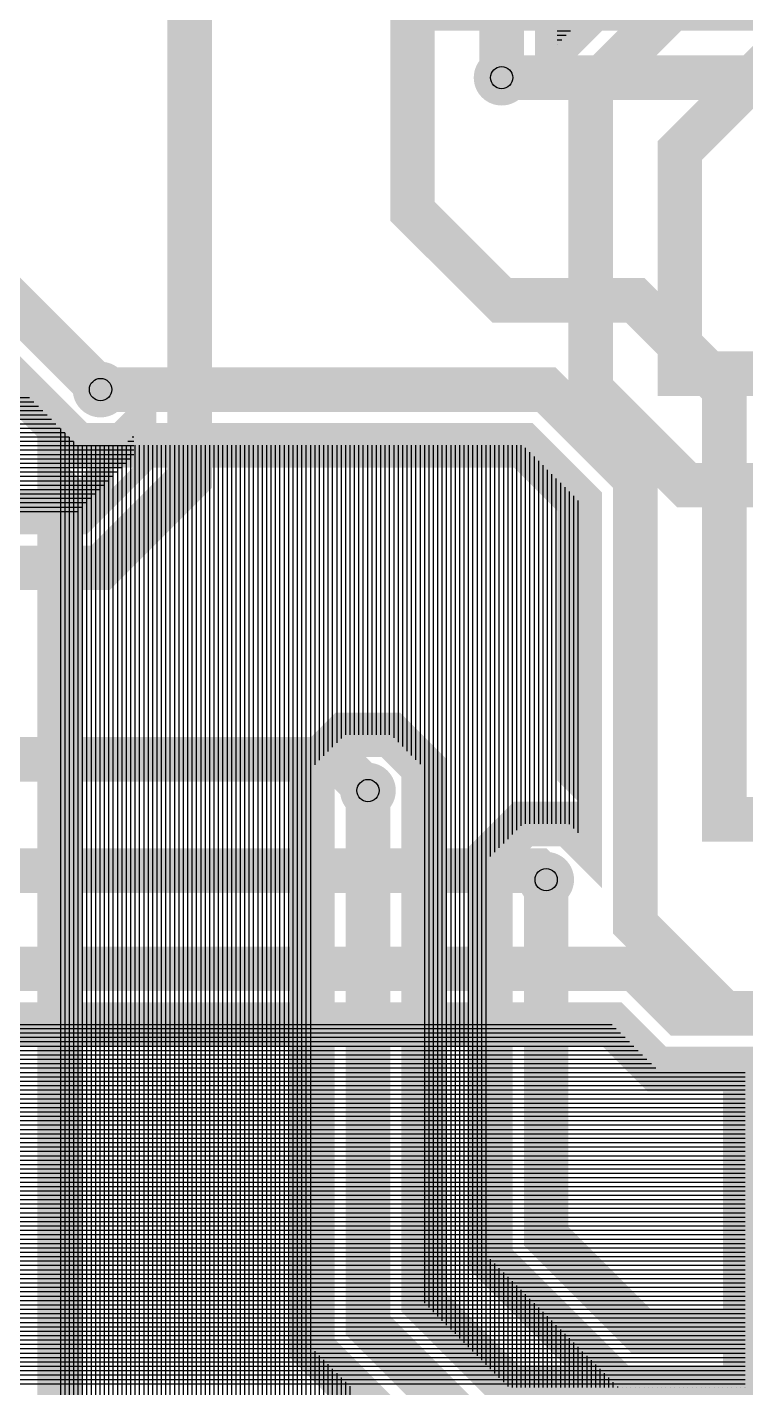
# Model space of a CAD drawing. Header units: centimetres. Extents: x -8.5 to 3.6, y -5.7 to 3.3.
# Drawn here: x -5.247 to -3.609, y -3.8 to -0.698 of the extents above; entities that cross this region are included whole.
import ezdxf

# ---------------------------------------------------------------- set-up
doc = ezdxf.new("R2010")
doc.units = ezdxf.units.CM
doc.layers.get('0').update_dxf_attribs({"linetype": 'CONTINUOUS'})

# ---------------------------------------------------------------- blocks, each defined once
blk = doc.blocks.new('EPAD')
at = {"const_width": 0.5}
blk.add_lwpolyline([(-0.25, 0, 1), (0.25, 0, 1)], format="xyb", close=True, dxfattribs=at)

msp = doc.modelspace()

# ---------------------------------------------------------------- linework, layer by layer
at = {"const_width": 0.1016}
for points in [[(-7.2136, -1.9304), (-5.08, -1.9304), (-4.8768, -1.7272), (-4.8768, 0), (-5.08, 0.2032), (-7.8232, 0.2032), (-8.0264, 0.4064), (-8.0264, 2.1336), (-8.3312, 2.4384), (-8.3312, 2.818332), (-5.173332, 2.818332), (-4.677, 2.322)], [(-6.5024, 2.54), (-7.893587, 2.54), (-7.893587, 0.6096), (-7.690387, 0.4064), (-4.3688, 0.4064), (-4.1656, 0.2032), (-4.1656, -0.8128)], [(-2.354, 1.2), (-2.6416, 1.2), (-2.8956, 0.946), (-2.8956, -0.6551), (-4.3688, -0.6551), (-4.3688, -1.1176), (-4.1656, -1.3208), (-3.8608, -1.3208), (-3.6576, -1.524), (-3.6576, -2.504), (-3.407, -2.504)], [(1.1, 1.2), (0.8128, 1.2), (0.4256, 0.8128), (-2.9464, 0.8128), (-3.1894, 0.5698), (-3.1894, -0.6364), (-3.7592, -0.6364), (-3.9624, -0.8396), (-3.9624, -1.524), (-3.7444, -1.742), (-3.407, -1.742)], [(2.3, 1.2), (2.3, 0.9144), (2.06905, 0.68345), (-2.8448, 0.68345), (-3.048, 0.48025), (-3.048, -0.7754), (-3.556, -0.7754), (-3.7592, -0.9786), (-3.7592, -1.488), (-3.407, -1.488)], [(-3.811803, -0.509401), (-4.038601, -0.736199), (-4.038602, 0.255804)], [(-7.8232, -0.2032), (-6.4008, -0.2032), (-5.08, -1.524)], [(-6.453403, -0.330199), (-5.206999, -1.576603), (-5.206999, -1.576605), (-5.132605, -1.650999), (-5.027395, -1.650999), (-5.003799, -1.627403), (-5.003799, -1.674597), (-5.132603, -1.803401), (-7.266205, -1.803401), (-7.282801, -1.819997), (-7.282801, -0.690601), (-7.689199, -0.690601), (-7.689199, -2.717801), (-7.875803, -2.717801), (-8.029801, -2.871799), (-8.029801, -2.605601), (-8.40094, -2.605601), (-8.40094, -2.402399), (-8.029801, -2.402399), (-8.029801, -0.319601)], [(-4.1656, -0.8128), (-2.8448, -0.8128), (-2.6948, -0.6628), (-1.6256, -0.6628), (-1.6256, -2.8448), (-2.032, -2.8448), (-2.2352, -3.048), (-2.2352, -3.805), (-1.886, -3.805)], [(-5.173001, -4.903711), (-5.173002, -1.610602), (-5.132605, -1.650999), (-5.027395, -1.650999), (-4.116604, -1.650998), (-3.987798, -1.779804), (-3.987798, -2.538198), (-4.011395, -2.514601), (-4.116605, -2.514601), (-4.190999, -2.588995), (-4.190999, -3.507003), (-3.898603, -3.799399), (-3.610199, -3.799399), (-3.610199, -3.799401), (-4.148997, -3.799401), (-4.343401, -3.604997), (-4.343401, -2.385795), (-4.417795, -2.311401), (-4.523005, -2.311401), (-4.597399, -2.385795), (-4.597399, -3.710203), (-4.254203, -4.053399)], [(-5.08, -1.524), (-4.064, -1.524), (-3.8608, -1.7272), (-3.8608, -2.7432), (-3.6576, -2.9464), (-3.1496, -2.9464), (-3.1496, -3.6576), (-2.9464, -3.8608), (-2.9464, -4.9784), (-1.6256, -4.9784), (-1.6256, -3.551), (-1.886, -3.551)], [(-4.4704, -2.4384), (-4.5418, -2.367), (-7.486, -2.367)], [(-4.4704, -2.4384), (-4.4704, -3.6576), (-4.2016, -3.9264), (-3.407, -3.9264)], [(-2.66, -2.535), (-2.9464, -2.535), (-3.1496, -2.7382), (-3.1496, -2.9464), (-3.7592, -2.9464), (-3.8608, -2.8448), (-5.7912, -2.8448)], [(-4.064, -2.6416), (-4.0846, -2.621), (-7.486, -2.621)], [(-4.064, -2.6416), (-4.064, -3.4544), (-3.846, -3.6724), (-3.407, -3.6724)], [(-3.849001, -3.036201), (-3.811803, -3.073399), (-3.610199, -3.073399), (-3.610199, -5.57094), (-8.036297, -5.57094), (-7.892661, -5.427304), (-7.892661, -5.172696), (-8.072696, -4.992661), (-8.327304, -4.992661), (-8.40094, -5.066297), (-8.40094, -4.688399), (-8.029801, -4.688399), (-8.029801, -3.900999), (-7.973797, -3.900999), (-7.899401, -3.826603), (-7.899401, -3.100603), (-7.770597, -2.971799), (-7.689199, -2.971799), (-7.689199, -4.973399), (-7.282801, -4.973399), (-7.282801, -2.971799), (-3.913403, -2.971799), (-3.849001, -3.036201)]]:
    msp.add_lwpolyline(points, dxfattribs=at)
for points in [[(-4.038601, -0.706199), (-4.008601, -0.706199)], [(-4.038601, -0.716199), (-4.018601, -0.716199)], [(-4.038601, -0.726199), (-4.028601, -0.726199)], [(-4.038601, -0.736199), (-4.038601, -0.736199)], [(-7.282801, -1.541799), (-5.241803, -1.541799)], [(-7.282801, -1.551799), (-5.231803, -1.551799)], [(-5.553018, -1.561799), (-5.221803, -1.561799)], [(-5.543018, -1.571799), (-5.211803, -1.571799)], [(-5.533018, -1.581799), (-5.201805, -1.581799)], [(-5.523018, -1.591799), (-5.191805, -1.591799)], [(-5.51815, -1.601799), (-5.181805, -1.601799)], [(-5.51815, -1.611799), (-5.171805, -1.611799)], [(-5.17094, -4.905772), (-5.17094, -1.612664)], [(-5.51815, -1.621799), (-5.161805, -1.621799)], [(-5.51815, -1.631799), (-5.151805, -1.631799)], [(-5.51815, -1.641799), (-5.141805, -1.641799)], [(-5.16094, -4.915772), (-5.16094, -1.622664)], [(-5.15094, -4.925772), (-5.15094, -1.632664)], [(-5.14094, -4.935772), (-5.14094, -1.642664)], [(-5.018195, -1.641799), (-5.003799, -1.641799)], [(-5.008195, -1.631799), (-5.003799, -1.631799)], [(-5.535416, -1.671799), (-5.003799, -1.671799)], [(-5.525416, -1.661799), (-5.003799, -1.661799)], [(-5.51815, -1.651799), (-5.003799, -1.651799)], [(-5.13094, -4.945772), (-5.13094, -1.650999)], [(-5.12094, -4.955772), (-5.12094, -1.650999)], [(-5.11094, -4.965772), (-5.11094, -1.650999)], [(-5.10094, -4.975772), (-5.10094, -1.650999)], [(-5.09094, -4.985772), (-5.09094, -1.650999)], [(-5.08094, -4.995772), (-5.08094, -1.650999)], [(-5.07094, -5.57094), (-5.07094, -1.650999)], [(-5.06094, -5.57094), (-5.06094, -1.650999)], [(-5.05094, -5.57094), (-5.05094, -1.650999)], [(-5.04094, -5.57094), (-5.04094, -1.650999)], [(-5.03094, -5.57094), (-5.03094, -1.650999)], [(-5.02094, -5.57094), (-5.02094, -1.650998)], [(-5.01094, -4.995652), (-5.01094, -1.650998)], [(-5.00094, -4.985652), (-5.00094, -1.650998)], [(-4.99094, -4.975652), (-4.99094, -1.650998)], [(-4.98094, -4.965652), (-4.98094, -1.650998)], [(-4.97094, -4.955652), (-4.97094, -1.650998)], [(-4.96094, -4.945652), (-4.96094, -1.650998)], [(-4.95094, -4.935652), (-4.95094, -1.650998)], [(-4.94094, -4.925652), (-4.94094, -1.650998)], [(-4.93094, -4.915652), (-4.93094, -1.650998)], [(-4.92094, -4.905652), (-4.92094, -1.650998)], [(-4.91094, -4.895652), (-4.91094, -1.650998)], [(-4.90094, -4.885652), (-4.90094, -1.650998)], [(-4.89094, -4.875652), (-4.89094, -1.650998)], [(-4.88094, -4.871401), (-4.88094, -1.650998)], [(-4.87094, -4.871401), (-4.87094, -1.650998)], [(-4.86094, -4.871401), (-4.86094, -1.650998)], [(-4.85094, -4.871401), (-4.85094, -1.650998)], [(-4.84094, -4.871401), (-4.84094, -1.650998)], [(-4.83094, -4.871401), (-4.83094, -1.650998)], [(-4.82094, -4.871401), (-4.82094, -1.650998)], [(-4.81094, -4.871401), (-4.81094, -1.650998)], [(-4.80094, -4.871401), (-4.80094, -1.650998)], [(-4.79094, -4.871401), (-4.79094, -1.650998)], [(-4.78094, -4.871401), (-4.78094, -1.650998)], [(-4.77094, -4.871401), (-4.77094, -1.650998)], [(-4.76094, -4.871401), (-4.76094, -1.650998)], [(-4.75094, -4.871401), (-4.75094, -1.650998)], [(-4.74094, -4.871401), (-4.74094, -1.650998)], [(-4.73094, -4.871401), (-4.73094, -1.650998)], [(-4.72094, -4.871401), (-4.72094, -1.650998)], [(-4.71094, -4.871401), (-4.71094, -1.650998)], [(-4.70094, -4.871401), (-4.70094, -1.650998)], [(-4.69094, -4.877772), (-4.69094, -1.650998)], [(-4.68094, -4.887772), (-4.68094, -1.650998)], [(-4.67094, -4.897772), (-4.67094, -1.650998)], [(-4.66094, -4.907772), (-4.66094, -1.650998)], [(-4.65094, -4.917772), (-4.65094, -1.650998)], [(-4.64094, -4.927772), (-4.64094, -1.650998)], [(-4.63094, -4.937772), (-4.63094, -1.650998)], [(-4.62094, -4.947772), (-4.62094, -1.650998)], [(-4.61094, -4.957772), (-4.61094, -1.650998)], [(-4.60094, -4.967772), (-4.60094, -1.650998)], [(-4.59094, -2.379336), (-4.59094, -1.650998)], [(-4.58094, -2.369336), (-4.58094, -1.650998)], [(-4.57094, -2.359336), (-4.57094, -1.650998)], [(-4.56094, -2.349336), (-4.56094, -1.650998)], [(-4.55094, -2.339336), (-4.55094, -1.650998)], [(-4.54094, -2.329336), (-4.54094, -1.650998)], [(-4.53094, -2.319336), (-4.53094, -1.650998)], [(-4.52094, -2.311401), (-4.52094, -1.650998)], [(-4.51094, -2.311401), (-4.51094, -1.650998)], [(-4.50094, -2.311401), (-4.50094, -1.650998)], [(-4.49094, -2.311401), (-4.49094, -1.650998)], [(-4.48094, -2.311401), (-4.48094, -1.650998)], [(-4.47094, -2.311401), (-4.47094, -1.650998)], [(-4.46094, -2.311401), (-4.46094, -1.650998)], [(-4.45094, -2.311401), (-4.45094, -1.650998)], [(-4.44094, -2.311401), (-4.44094, -1.650998)], [(-4.43094, -2.311401), (-4.43094, -1.650998)], [(-4.42094, -2.311401), (-4.42094, -1.650998)], [(-4.41094, -2.318256), (-4.41094, -1.650998)], [(-4.40094, -2.328256), (-4.40094, -1.650998)], [(-4.39094, -2.338256), (-4.39094, -1.650998)], [(-4.38094, -2.348256), (-4.38094, -1.650998)], [(-4.37094, -2.358256), (-4.37094, -1.650998)], [(-4.36094, -2.368256), (-4.36094, -1.650998)], [(-4.35094, -2.378256), (-4.35094, -1.650998)], [(-4.34094, -3.607458), (-4.34094, -1.650998)], [(-4.33094, -3.617458), (-4.33094, -1.650998)], [(-4.32094, -3.627458), (-4.32094, -1.650998)], [(-4.31094, -3.637458), (-4.31094, -1.650998)], [(-4.30094, -3.647458), (-4.30094, -1.650998)], [(-4.29094, -3.657458), (-4.29094, -1.650998)], [(-4.28094, -3.667458), (-4.28094, -1.650998)], [(-4.27094, -3.677458), (-4.27094, -1.650998)], [(-4.26094, -3.687458), (-4.26094, -1.650998)], [(-4.25094, -3.697458), (-4.25094, -1.650998)], [(-4.24094, -3.707458), (-4.24094, -1.650998)], [(-4.23094, -3.717458), (-4.23094, -1.650998)], [(-4.22094, -3.727458), (-4.22094, -1.650998)], [(-4.21094, -3.737458), (-4.21094, -1.650998)], [(-4.20094, -3.747458), (-4.20094, -1.650998)], [(-4.19094, -2.588936), (-4.19094, -1.650998)], [(-4.18094, -2.578936), (-4.18094, -1.650998)], [(-4.17094, -2.568936), (-4.17094, -1.650998)], [(-4.16094, -2.558936), (-4.16094, -1.650998)], [(-4.15094, -2.548936), (-4.15094, -1.650998)], [(-4.14094, -2.538936), (-4.14094, -1.650998)], [(-4.13094, -2.528936), (-4.13094, -1.650998)], [(-4.12094, -2.518936), (-4.12094, -1.650998)], [(-4.11094, -2.514601), (-4.11094, -1.656662)], [(-4.10094, -2.514601), (-4.10094, -1.666662)], [(-7.282801, -1.701799), (-5.031001, -1.701799)], [(-5.555416, -1.691799), (-5.021001, -1.691799)], [(-5.545416, -1.681799), (-5.011001, -1.681799)], [(-4.09094, -2.514601), (-4.09094, -1.676662)], [(-4.08094, -2.514601), (-4.08094, -1.686662)], [(-4.07094, -2.514601), (-4.07094, -1.696662)], [(-7.282801, -1.711799), (-5.041001, -1.711799)], [(-7.282801, -1.721799), (-5.051001, -1.721799)], [(-7.282801, -1.731799), (-5.061001, -1.731799)], [(-4.06094, -2.514601), (-4.06094, -1.706662)], [(-4.05094, -2.514601), (-4.05094, -1.716662)], [(-4.04094, -2.514601), (-4.04094, -1.726662)], [(-4.03094, -2.514601), (-4.03094, -1.736662)], [(-7.282801, -1.741799), (-5.071001, -1.741799)], [(-7.282801, -1.751799), (-5.081001, -1.751799)], [(-7.282801, -1.761799), (-5.091001, -1.761799)], [(-4.02094, -2.514601), (-4.02094, -1.746662)], [(-4.01094, -2.515056), (-4.01094, -1.756662)], [(-4.00094, -2.525056), (-4.00094, -1.766662)], [(-7.282801, -1.771799), (-5.101001, -1.771799)], [(-7.282801, -1.781799), (-5.111001, -1.781799)], [(-7.282801, -1.791799), (-5.121001, -1.791799)], [(-3.99094, -2.535056), (-3.99094, -1.776662)], [(-7.282801, -1.801799), (-5.131001, -1.801799)], [(-7.282801, -2.971799), (-3.913403, -2.971799)], [(-7.282801, -2.98094), (-3.904262, -2.98094)], [(-7.282801, -2.99094), (-3.894262, -2.99094)], [(-7.282801, -3.00094), (-3.884262, -3.00094)], [(-7.282801, -3.01094), (-3.874262, -3.01094)], [(-7.282801, -3.02094), (-3.864262, -3.02094)], [(-7.282801, -3.03094), (-3.854262, -3.03094)], [(-7.282801, -3.04094), (-3.844262, -3.04094)], [(-7.282801, -3.05094), (-3.834262, -3.05094)], [(-7.282801, -3.06094), (-3.824262, -3.06094)], [(-7.282801, -3.07094), (-3.814262, -3.07094)], [(-7.282801, -3.08094), (-3.610199, -3.08094)], [(-7.282801, -3.09094), (-3.610199, -3.09094)], [(-7.282801, -3.10094), (-3.610199, -3.10094)], [(-7.282801, -3.11094), (-3.610199, -3.11094)], [(-7.282801, -3.12094), (-3.610199, -3.12094)], [(-7.282801, -3.13094), (-3.610199, -3.13094)], [(-7.282801, -3.14094), (-3.610199, -3.14094)], [(-7.282801, -3.15094), (-3.610199, -3.15094)], [(-7.282801, -3.16094), (-3.610199, -3.16094)], [(-7.282801, -3.17094), (-3.610199, -3.17094)], [(-7.282801, -3.18094), (-3.610199, -3.18094)], [(-7.282801, -3.19094), (-3.610199, -3.19094)], [(-7.282801, -3.20094), (-3.610199, -3.20094)], [(-7.282801, -3.21094), (-3.610199, -3.21094)], [(-7.282801, -3.22094), (-3.610199, -3.22094)], [(-7.282801, -3.23094), (-3.610199, -3.23094)], [(-7.282801, -3.24094), (-3.610199, -3.24094)], [(-7.282801, -3.25094), (-3.610199, -3.25094)], [(-7.282801, -3.26094), (-3.610199, -3.26094)], [(-7.282801, -3.27094), (-3.610199, -3.27094)], [(-7.282801, -3.28094), (-3.610199, -3.28094)], [(-7.282801, -3.29094), (-3.610199, -3.29094)], [(-7.282801, -3.30094), (-3.610199, -3.30094)], [(-7.282801, -3.31094), (-3.610199, -3.31094)], [(-7.282801, -3.32094), (-3.610199, -3.32094)], [(-7.282801, -3.33094), (-3.610199, -3.33094)], [(-7.282801, -3.34094), (-3.610199, -3.34094)], [(-7.282801, -3.35094), (-3.610199, -3.35094)], [(-7.282801, -3.36094), (-3.610199, -3.36094)], [(-7.282801, -3.37094), (-3.610199, -3.37094)], [(-7.282801, -3.38094), (-3.610199, -3.38094)], [(-7.282801, -3.39094), (-3.610199, -3.39094)], [(-7.282801, -3.40094), (-3.610199, -3.40094)], [(-7.282801, -3.41094), (-3.610199, -3.41094)], [(-7.282801, -3.42094), (-3.610199, -3.42094)], [(-7.282801, -3.43094), (-3.610199, -3.43094)], [(-7.282801, -3.44094), (-3.610199, -3.44094)], [(-7.282801, -3.45094), (-3.610199, -3.45094)], [(-7.282801, -3.46094), (-3.610199, -3.46094)], [(-7.282801, -3.47094), (-3.610199, -3.47094)], [(-7.282801, -3.48094), (-3.610199, -3.48094)], [(-7.282801, -3.49094), (-3.610199, -3.49094)], [(-7.282801, -3.50094), (-3.610199, -3.50094)], [(-7.282801, -3.51094), (-3.610199, -3.51094)], [(-7.282801, -3.52094), (-3.610199, -3.52094)], [(-7.282801, -3.53094), (-3.610199, -3.53094)], [(-4.19094, -3.757458), (-4.19094, -3.507062)], [(-4.18094, -3.767458), (-4.18094, -3.517062)], [(-4.17094, -3.777458), (-4.17094, -3.527062)], [(-7.282801, -3.54094), (-3.610199, -3.54094)], [(-7.282801, -3.55094), (-3.610199, -3.55094)], [(-7.282801, -3.56094), (-3.610199, -3.56094)], [(-4.16094, -3.787458), (-4.16094, -3.537062)], [(-4.15094, -3.797458), (-4.15094, -3.547062)], [(-4.14094, -3.799401), (-4.14094, -3.557062)], [(-4.13094, -3.799401), (-4.13094, -3.567062)], [(-7.282801, -3.57094), (-3.610199, -3.57094)], [(-7.282801, -3.58094), (-3.610199, -3.58094)], [(-7.282801, -3.59094), (-3.610199, -3.59094)], [(-4.12094, -3.799401), (-4.12094, -3.577062)], [(-4.11094, -3.799401), (-4.11094, -3.587062)], [(-4.10094, -3.799401), (-4.10094, -3.597062)], [(-7.282801, -3.60094), (-3.610199, -3.60094)], [(-7.282801, -3.61094), (-3.610199, -3.61094)], [(-7.282801, -3.62094), (-3.610199, -3.62094)], [(-4.09094, -3.799401), (-4.09094, -3.607062)], [(-4.08094, -3.799401), (-4.08094, -3.617062)], [(-4.07094, -3.799401), (-4.07094, -3.627062)], [(-7.282801, -3.63094), (-3.610199, -3.63094)], [(-7.282801, -3.64094), (-3.610199, -3.64094)], [(-7.282801, -3.65094), (-3.610199, -3.65094)], [(-4.06094, -3.799401), (-4.06094, -3.637062)], [(-4.05094, -3.799401), (-4.05094, -3.647062)], [(-4.04094, -3.799401), (-4.04094, -3.657062)], [(-7.282801, -3.66094), (-3.610199, -3.66094)], [(-7.282801, -3.67094), (-3.610199, -3.67094)], [(-7.282801, -3.68094), (-3.610199, -3.68094)], [(-7.282801, -3.69094), (-3.610199, -3.69094)], [(-4.03094, -3.799401), (-4.03094, -3.667062)], [(-4.02094, -3.799401), (-4.02094, -3.677062)], [(-4.01094, -3.799401), (-4.01094, -3.687062)], [(-7.282801, -3.70094), (-3.610199, -3.70094)], [(-7.282801, -3.71094), (-3.610199, -3.71094)], [(-7.282801, -3.72094), (-3.610199, -3.72094)], [(-4.59094, -4.977772), (-4.59094, -3.716662)], [(-4.00094, -3.799401), (-4.00094, -3.697062)], [(-3.99094, -3.799401), (-3.99094, -3.707062)], [(-3.98094, -3.799401), (-3.98094, -3.717062)], [(-7.282801, -3.73094), (-3.610199, -3.73094)], [(-7.282801, -3.74094), (-3.610199, -3.74094)], [(-7.282801, -3.75094), (-3.610199, -3.75094)], [(-4.58094, -4.987772), (-4.58094, -3.726662)], [(-4.57094, -4.997772), (-4.57094, -3.736662)], [(-4.56094, -5.57094), (-4.56094, -3.746662)], [(-3.97094, -3.799401), (-3.97094, -3.727062)], [(-3.96094, -3.799401), (-3.96094, -3.737062)], [(-3.95094, -3.799401), (-3.95094, -3.747062)], [(-7.282801, -3.76094), (-3.610199, -3.76094)], [(-7.282801, -3.77094), (-3.610199, -3.77094)], [(-7.282801, -3.78094), (-3.610199, -3.78094)], [(-4.55094, -5.57094), (-4.55094, -3.756662)], [(-4.54094, -5.57094), (-4.54094, -3.766662)], [(-4.53094, -5.57094), (-4.53094, -3.776662)], [(-3.94094, -3.799401), (-3.94094, -3.757062)], [(-3.93094, -3.799401), (-3.93094, -3.767062)], [(-3.92094, -3.799401), (-3.92094, -3.777062)], [(-7.282801, -3.79094), (-3.610199, -3.79094)], [(-4.52094, -5.57094), (-4.52094, -3.786662)], [(-4.51094, -5.57094), (-4.51094, -3.796662)], [(-3.91094, -3.799401), (-3.91094, -3.787062)], [(-3.90094, -3.799401), (-3.90094, -3.797062)], [(-3.89094, -3.799401), (-3.89094, -3.799399)], [(-3.88094, -3.799401), (-3.88094, -3.799399)], [(-3.87094, -3.799401), (-3.87094, -3.799399)], [(-3.86094, -3.799401), (-3.86094, -3.799399)], [(-3.85094, -3.799401), (-3.85094, -3.799399)], [(-3.84094, -3.799401), (-3.84094, -3.799399)], [(-3.83094, -3.799401), (-3.83094, -3.799399)], [(-3.82094, -3.799401), (-3.82094, -3.799399)], [(-3.81094, -3.799401), (-3.81094, -3.799399)], [(-3.80094, -3.799401), (-3.80094, -3.799399)], [(-3.79094, -3.799401), (-3.79094, -3.799399)], [(-3.78094, -3.799401), (-3.78094, -3.799399)], [(-3.77094, -3.799401), (-3.77094, -3.799399)], [(-3.76094, -3.799401), (-3.76094, -3.799399)], [(-3.75094, -3.799401), (-3.75094, -3.799399)], [(-3.74094, -3.799401), (-3.74094, -3.799399)], [(-3.73094, -3.799401), (-3.73094, -3.799399)], [(-3.72094, -3.799401), (-3.72094, -3.799399)], [(-3.71094, -3.799401), (-3.71094, -3.799399)], [(-3.70094, -3.799401), (-3.70094, -3.799399)], [(-3.69094, -3.799401), (-3.69094, -3.799399)], [(-3.68094, -3.799401), (-3.68094, -3.799399)], [(-3.67094, -3.799401), (-3.67094, -3.799399)], [(-3.66094, -3.799401), (-3.66094, -3.799399)], [(-3.65094, -3.799401), (-3.65094, -3.799399)], [(-3.64094, -3.799401), (-3.64094, -3.799399)], [(-3.63094, -3.799401), (-3.63094, -3.799399)], [(-3.62094, -3.799401), (-3.62094, -3.799399)], [(-3.61094, -3.799401), (-3.61094, -3.799399)], [(-3.610199, -3.799401), (-3.610199, -3.799399)]]:
    msp.add_lwpolyline(points)
for centre in [(-4.1656, -0.8128), (-5.08, -1.524), (-4.4704, -2.4384), (-4.064, -2.6416)]:
    msp.add_circle(centre, 0.0254)

# ---------------------------------------------------------------- block references
for p, xscale, yscale in [((-4.1656, -0.8128), 0.127, 0.127), ((-4.1656, -0.8128), 0.1016, 0.1016), ((-5.08, -1.524), 0.127, 0.127), ((-5.08, -1.524), 0.1016, 0.1016), ((-4.4704, -2.4384), 0.127, 0.127), ((-4.4704, -2.4384), 0.1016, 0.1016), ((-4.064, -2.6416), 0.127, 0.127), ((-4.064, -2.6416), 0.1016, 0.1016)]:
    msp.add_blockref('EPAD', p, dxfattribs=dict(xscale=xscale, yscale=yscale))

doc.saveas('drawing.dxf')
